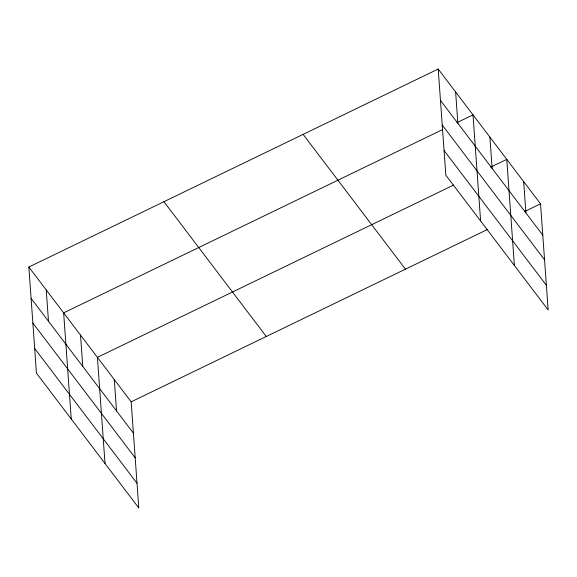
<?xml version="1.0" encoding="UTF-8"?>
<svg xmlns="http://www.w3.org/2000/svg" width="577" height="577" viewBox="0 0 577 577"><rect width="100%" height="100%" fill="white"/><g stroke="black" fill="none" stroke-linecap="round" stroke-linejoin="round"><path stroke-width="0.87" d="M28.85 267.043L131.174 401.837L138.783 507.969L36.459 373.175L28.85 267.043L438.217 69.031L540.541 203.825L548.15 309.957L445.826 175.163L438.217 69.031M442.451 129.645L63.643 312.871L71.245 419.003M456.926 122.641L473.01 114.859L480.612 220.998M453.702 185.015L97.405 357.351L105.014 463.482M490.695 167.121L506.772 159.346L514.381 265.478M131.174 401.837L487.471 229.495M524.457 211.608L540.541 203.825M440.46 100.362L542.791 235.156M442.234 125.05L544.558 259.838M444.059 150.482L546.383 285.276M303.127 134.376L405.451 269.17M163.94 201.698L266.264 336.492M31.093 298.374L133.424 433.161M32.867 323.055L135.191 457.849M34.685 348.486L137.016 483.281M523.656 181.582L525.907 212.913M489.895 137.102L492.138 168.434M455.614 91.945L457.857 123.276M114.289 379.594L116.54 410.925M80.528 335.114L82.771 366.438M46.247 289.957L48.49 321.288"/></g></svg>
